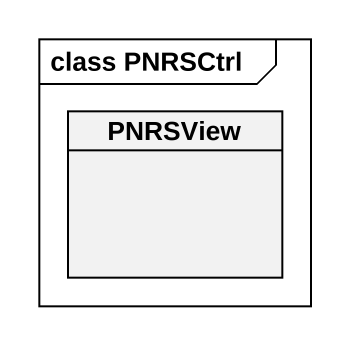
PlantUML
@startuml
mainframe class PNRSCtrl
hide circle
hide empty members
class PNRSView
@enduml
